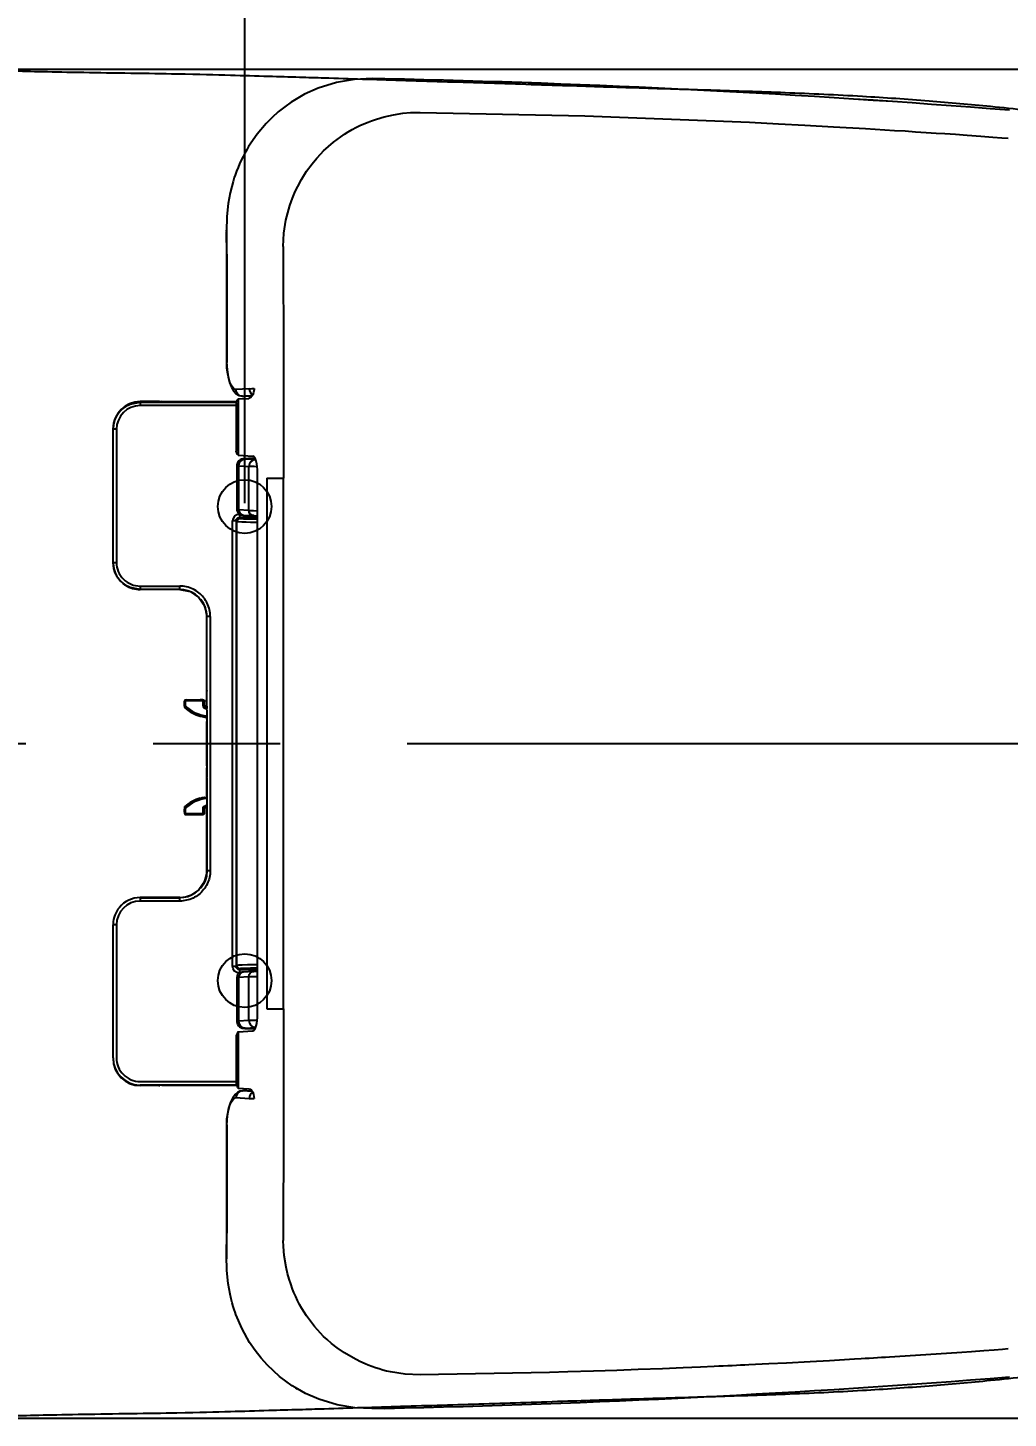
# Model space of a CAD drawing. Extents: x 1738 to 4401, y -320 to 1921.
# Drawn here: x 2146.2 to 2435.6, y 1087.9 to 1498.5 of the extents above; entities that cross this region are included whole.
import ezdxf

# ---------------------------------------------------------------- set-up
doc = ezdxf.new("R2010")
doc.units = 0
doc.header["$LTSCALE"] = 3
doc.header["$MEASUREMENT"] = 0
doc.linetypes.add('CENTER', pattern=[2, 1.25, -0.25, 0.25, -0.25])
doc.layers.get('0').update_dxf_attribs({"linetype": 'CONTINUOUS'})
doc.layers.get('DEFPOINTS').update_dxf_attribs({"linetype": 'CONTINUOUS'})
doc.layers.add('중심선', color=1, linetype='CENTER')
doc.styles.get("Standard").update_dxf_attribs({"font": 'NanumGothic.ttf'})
doc.dimstyles.get("Standard").update_dxf_attribs({"dimtxt": 0.18, "dimasz": 0.18, "dimexe": 0.18, "dimexo": 0.0625, "dimgap": 0.09, "dimtad": 0, "dimtih": 1, "dimtoh": 1, "dimdec": 4, "dimzin": 0, "dimdsep": 46, "dimtxsty": 'Standard', "dimcen": 0.09, "dimadec": 0, "dimazin": 0, "dimtfac": 1, "dimtdec": 4, "dimtofl": 0, "dimtmove": 0, "dimatfit": 3, "dimfxl": 0, "dimtolj": 1, "dimtzin": 0, "dimarcsym": 0})

# ---------------------------------------------------------------- blocks, each defined once
blk = doc.blocks.new('*D22')
at = {"color": 3, "lineweight": -2}
for p, q in [((1990.15, 1468.21), (1990.15, 1606.01)), ((2680.2, 1288.12), (2680.2, 1606.01))]:
    blk.add_line(p, q, dxfattribs=at)
at = {"color": 3, "linetype": 'Continuous', "lineweight": 0}
blk.add_line((2010.15, 1605.21), (2660.2, 1605.21), dxfattribs=at)
at = {"color": 3}
for points in [[(2010.15, 1608.55), (2010.15, 1601.88), (1990.15, 1605.21)], [(2660.2, 1608.55), (2660.2, 1601.88), (2680.2, 1605.21)]]:
    blk.add_solid(points, dxfattribs=at)
at = {"layer": 'DEFPOINTS', "color": 0}
for p in [(2680.2, 1605.21), (1990.15, 1467.21), (2680.2, 1287.12)]:
    blk.add_point(p, dxfattribs=at)
at = {"color": 2, "insert": (2347.81, 1622.54), "char_height": 30, "attachment_point": 5}
blk.add_mtext('\\A1;690', dxfattribs=at)
blk = doc.blocks.new('*D23')
at = {"color": 3, "lineweight": -2}
for p, q in [((2125.86, 1486.32), (2798.26, 1486.32)), ((2125.86, 1087.92), (2798.26, 1087.92))]:
    blk.add_line(p, q, dxfattribs=at)
at = {"color": 3, "linetype": 'Continuous', "lineweight": 0}
for p, q in [((2797.46, 1466.32), (2797.46, 1312.9)), ((2797.46, 1107.92), (2797.46, 1260.45))]:
    blk.add_line(p, q, dxfattribs=at)
at = {"color": 3}
for points in [[(2794.12, 1466.32), (2800.79, 1466.32), (2797.46, 1486.32)], [(2794.12, 1107.92), (2800.79, 1107.92), (2797.46, 1087.92)]]:
    blk.add_solid(points, dxfattribs=at)
at = {"layer": 'DEFPOINTS', "color": 0}
for p in [(2115.86, 1486.32), (2115.86, 1087.92), (2797.46, 1087.92)]:
    blk.add_point(p, dxfattribs=at)
at = {"color": 2, "insert": (2797.46, 1286.68), "char_height": 30, "attachment_point": 5}
blk.add_mtext('\\A1;400', dxfattribs=at)
blk = doc.blocks.new('*D24')
at = {"color": 3, "lineweight": -2}
for p, q in [((2210.2, 1358.12), (2210.2, 1548.12)), ((2680.2, 1288.12), (2680.2, 1548.12))]:
    blk.add_line(p, q, dxfattribs=at)
at = {"color": 3, "linetype": 'Continuous', "lineweight": 0}
blk.add_line((2230.2, 1547.32), (2660.2, 1547.32), dxfattribs=at)
at = {"color": 3}
for points in [[(2230.2, 1550.65), (2230.2, 1543.99), (2210.2, 1547.32)], [(2660.2, 1550.65), (2660.2, 1543.99), (2680.2, 1547.32)]]:
    blk.add_solid(points, dxfattribs=at)
at = {"layer": 'DEFPOINTS', "color": 0}
for p in [(2680.2, 1547.32), (2210.2, 1357.12), (2680.2, 1287.12)]:
    blk.add_point(p, dxfattribs=at)
at = {"color": 2, "insert": (2445.2, 1564.54), "char_height": 30, "attachment_point": 5}
blk.add_mtext('\\A1;470', dxfattribs=at)

msp = doc.modelspace()

# ---------------------------------------------------------------- linework, layer by layer
for p, q in [((2251.59, 1483.45), (2251.59, 1483.45)), ((2204.87, 1431.68), (2204.87, 1399.66)), ((2184.92, 1388.12), (2179.35, 1388.12)), ((2179.36, 1387.96), (2182.46, 1387.96)), ((2179.36, 1387.96), (2179.36, 1387.95)), ((2179.36, 1387.95), (2207.8, 1387.95)), ((2184.88, 1388.08), (2184.35, 1387.99)), ((2184.88, 1388.08), (2184.92, 1388.12)), ((2185.75, 1388.14), (2184.95, 1388)), ((2185.75, 1388.14), (2207.85, 1388.13)), ((2208.26, 1388.89), (2211.41, 1389.08)), ((2208.26, 1388.89), (2208.26, 1372.25)), ((2209.49, 1389.68), (2209.89, 1389.68)), ((2209.53, 1389.68), (2209.96, 1389.68)), ((2207.72, 1386.95), (2179.36, 1386.95)), ((2207.72, 1387.63), (2207.72, 1373.51)), ((2171.36, 1379.94), (2171.36, 1379.95)), ((2171.36, 1340.63), (2171.36, 1379.94)), ((2172.36, 1379.94), (2172.36, 1340.63)), ((2208.26, 1372.25), (2212.6, 1371.99)), ((2207.9, 1369.18), (2207.9, 1356.12)), ((2208.42, 1369.12), (2208.42, 1356.12)), ((2208.42, 1369.12), (2211.43, 1368.94)), ((2213.35, 1370.94), (2210.34, 1371.12)), ((2211.43, 1355.94), (2211.43, 1368.94)), ((2214, 1207.24), (2214, 1367)), ((2211.43, 1355.94), (2208.42, 1356.12)), ((2206.64, 1221.37), (2206.64, 1352.87)), ((2207.64, 1352.87), (2207.64, 1221.37)), ((2207.9, 1221.62), (2207.9, 1352.62)), ((2214, 1353.87), (2208.64, 1353.87)), ((2208.9, 1353.62), (2208.64, 1353.87)), ((2209.76, 1354.62), (2212.78, 1354.44)), ((2171.36, 1340.63), (2171.36, 1340.62)), ((2179.36, 1333.63), (2191.06, 1333.63)), ((2191.06, 1332.63), (2179.36, 1332.63)), ((2179.36, 1332.63), (2179.36, 1332.61)), ((2191.04, 1332.61), (2179.36, 1332.61)), ((2191.04, 1332.61), (2191.06, 1332.63)), ((2191.06, 1332.63), (2191.06, 1333.63)), ((2199.03, 1303.25), (2199.03, 1324.78)), ((2199.04, 1324.78), (2199.03, 1324.78)), ((2199.04, 1324.62), (2199.06, 1324.63)), ((2199.04, 1303.25), (2199.04, 1324.62)), ((2200.06, 1324.63), (2200.06, 1249.61)), ((2199.03, 1302.75), (2199.03, 1302.58)), ((2199.03, 1297.82), (2199.03, 1302.58)), ((2199.04, 1298.16), (2199.04, 1303.24)), ((2192.4, 1299.56), (2192.4, 1299.42)), ((2192.4, 1298.47), (2192.4, 1299.42)), ((2192.69, 1298.25), (2192.55, 1298.11)), ((2192.6, 1299.42), (2192.6, 1298.47)), ((2192.9, 1300.06), (2197.07, 1300.06)), ((2192.9, 1300.06), (2192.9, 1299.92)), ((2192.9, 1299.92), (2197.62, 1299.92)), ((2197.62, 1299.72), (2192.9, 1299.72)), ((2197.89, 1300.06), (2197.62, 1299.92)), ((2197.62, 1299.72), (2197.62, 1299.92)), ((2197.92, 1298.24), (2197.92, 1299.42)), ((2198.12, 1299.42), (2198.37, 1299.55)), ((2198.12, 1299.42), (2198.12, 1298.24)), ((2198.37, 1298.45), (2198.37, 1299.55)), ((2198.59, 1295.01), (2198.57, 1294.97)), ((2199.03, 1294.31), (2199.03, 1295)), ((2199.03, 1294.31), (2199.03, 1294.14)), ((2199.03, 1280.6), (2199.03, 1293.64)), ((2199.06, 1297.12), (2199.05, 1297.47)), ((2199.06, 1296.96), (2199.06, 1292.12)), ((2199.06, 1292.12), (2199.06, 1287.12)), ((2199.06, 1282.11), (2199.06, 1277.28)), ((2199.03, 1280.1), (2199.03, 1279.93)), ((2199.03, 1271.66), (2199.03, 1279.93)), ((2199.05, 1276.77), (2199.06, 1277.12)), ((2199.04, 1276.08), (2199.04, 1270.99)), ((2198.57, 1271.27), (2198.59, 1271.23)), ((2199.03, 1271.66), (2199.03, 1271.49)), ((2199.04, 1270.99), (2199.04, 1249.62)), ((2192.4, 1266.82), (2192.4, 1267.77)), ((2192.4, 1266.82), (2192.4, 1266.68)), ((2192.55, 1268.13), (2192.69, 1267.99)), ((2192.6, 1267.77), (2192.6, 1266.82)), ((2192.9, 1266.52), (2197.62, 1266.52)), ((2197.62, 1266.32), (2192.9, 1266.32)), ((2192.9, 1266.32), (2192.9, 1266.18)), ((2192.9, 1266.18), (2197.07, 1266.18)), ((2197.62, 1266.32), (2197.62, 1266.52)), ((2197.62, 1266.32), (2197.89, 1266.18)), ((2197.92, 1266.82), (2197.92, 1268)), ((2198.12, 1268), (2198.12, 1266.82)), ((2198.37, 1266.69), (2198.12, 1266.82)), ((2198.37, 1266.69), (2198.37, 1267.79)), ((2199.03, 1249.46), (2199.03, 1268.56)), ((2199.03, 1249.46), (2199.04, 1249.46)), ((2199.04, 1249.62), (2199.06, 1249.61)), ((2191.04, 1241.63), (2179.36, 1241.63)), ((2179.36, 1241.63), (2179.36, 1241.61)), ((2179.36, 1241.61), (2191.06, 1241.61)), ((2191.06, 1240.61), (2179.36, 1240.61)), ((2191.04, 1241.63), (2191.06, 1241.61)), ((2191.06, 1240.61), (2191.06, 1241.61)), ((2171.36, 1233.62), (2171.36, 1233.61)), ((2171.36, 1233.62), (2171.36, 1233.61)), ((2171.36, 1194.3), (2171.36, 1233.61)), ((2172.36, 1233.61), (2172.36, 1194.3)), ((2208.64, 1220.37), (2208.9, 1220.62)), ((2208.64, 1220.37), (2214, 1220.37)), ((2212.78, 1219.8), (2209.76, 1219.62)), ((2207.9, 1218.13), (2207.9, 1204.95)), ((2208.42, 1218.12), (2211.43, 1218.3)), ((2208.42, 1218.12), (2208.42, 1205.12)), ((2211.43, 1205.3), (2211.43, 1218.3)), ((2211.43, 1205.3), (2208.42, 1205.12)), ((2210.34, 1203.12), (2213.35, 1203.3)), ((2207.72, 1200.73), (2207.72, 1186.61)), ((2208.26, 1201.99), (2212.6, 1202.25)), ((2208.26, 1201.99), (2208.26, 1185.35)), ((2171.36, 1194.29), (2171.36, 1194.3)), ((2171.36, 1194.3), (2171.36, 1194.28)), ((2179.36, 1187.29), (2207.72, 1187.29)), ((2184.92, 1186.12), (2179.35, 1186.12)), ((2207.8, 1186.29), (2179.36, 1186.29)), ((2179.36, 1186.29), (2179.36, 1186.28)), ((2179.36, 1186.28), (2182.46, 1186.28)), ((2184.35, 1186.25), (2184.88, 1186.16)), ((2184.92, 1186.12), (2184.88, 1186.16)), ((2185.75, 1186.1), (2184.95, 1186.24)), ((2207.85, 1186.11), (2185.75, 1186.1)), ((2208.26, 1185.35), (2211.41, 1185.16)), ((2209.89, 1184.56), (2209.49, 1184.56)), ((2209.96, 1184.56), (2209.53, 1184.56)), ((2204.87, 1174.57), (2204.87, 1142.56)), ((2251.59, 1090.79), (2251.59, 1090.79))]:
    msp.add_line(p, q)
for points in [[(2247.85, 1483.52), (2242.66, 1483.28), (2237.32, 1482.37), (2231.91, 1480.69), (2227.88, 1478.88), (2223.93, 1476.55), (2223.9, 1476.53)], [(2247.83, 1483.51), (2247.84, 1483.52), (2247.85, 1483.52)], [(2251.59, 1483.44), (2247.83, 1483.51)], [(2247.85, 1483.52), (2251.59, 1483.45)], [(2223.9, 1476.53), (2222.01, 1475.19), (2220.13, 1473.69), (2218.31, 1472.06), (2216.56, 1470.29), (2213.84, 1467.06), (2211.36, 1463.44), (2210.79, 1462.47), (2210.24, 1461.47), (2209.71, 1460.46), (2209.2, 1459.42), (2208.71, 1458.35), (2208.25, 1457.27), (2207.81, 1456.16), (2207.4, 1455.03), (2207.13, 1454.25), (2206.78, 1453.11), (2206.36, 1451.6), (2205.91, 1449.72), (2205.34, 1446.62), (2204.92, 1442.82), (2204.82, 1438.32)], [(2221.59, 1433.88), (2221.79, 1437.82), (2222.38, 1441.71), (2222.63, 1442.81), (2222.9, 1443.9), (2223.21, 1444.99), (2223.55, 1446.06), (2223.92, 1447.13), (2224.31, 1448.18), (2224.74, 1449.22), (2225.15, 1450.15), (2225.86, 1451.64), (2226.94, 1453.66), (2228.49, 1456.14), (2230.09, 1458.34), (2231.5, 1460.05), (2232.66, 1461.31), (2233.51, 1462.18), (2236.46, 1464.78), (2239.65, 1467.08), (2240.76, 1467.77), (2241.89, 1468.43), (2243.05, 1469.04), (2244.22, 1469.62), (2245.41, 1470.15), (2246.62, 1470.65), (2247.59, 1471.02), (2249.15, 1471.56), (2251.33, 1472.2), (2254.16, 1472.84), (2256.88, 1473.26), (2259.1, 1473.46), (2260.8, 1473.53), (2261.97, 1473.54)], [(2261.97, 1473.54), (2310.58, 1472.51), (2359.2, 1470.6), (2367.75, 1470.17), (2375.54, 1469.75), (2383.99, 1469.29), (2393.42, 1468.74), (2401.98, 1468.22), (2405.12, 1468.03), (2408.25, 1467.83), (2411.39, 1467.63), (2414.34, 1467.43), (2416.91, 1467.26), (2420.03, 1467.05), (2423.48, 1466.8), (2427.51, 1466.51), (2430.99, 1466.25), (2433.67, 1466.05), (2435.57, 1465.9)], [(2204.78, 1438.87), (2204.79, 1438.31)], [(2204.79, 1438.33), (2204.87, 1431.64)], [(2204.79, 1438.29), (2204.79, 1438.3), (2204.82, 1438.32)], [(2204.91, 1431.68), (2204.82, 1438.32)], [(2221.59, 1433.88), (2221.61, 1399.68), (2221.62, 1365.48)], [(2204.87, 1431.68), (2204.87, 1431.68), (2204.91, 1431.68)], [(2204.91, 1431.68), (2204.91, 1399.69)], [(2204.87, 1399.78), (2204.99, 1397.48), (2205.3, 1395.46), (2205.75, 1393.76), (2206.33, 1392.36), (2206.98, 1391.24), (2207.7, 1390.4), (2208.53, 1389.87), (2209.47, 1389.69)], [(2204.87, 1399.68), (2204.87, 1399.68), (2204.87, 1399.68)], [(2204.87, 1399.68), (2204.91, 1399.68)], [(2207.61, 1391.68), (2207.14, 1391.82), (2206.69, 1392.29), (2206.26, 1392.97), (2205.85, 1393.86), (2205.49, 1394.97), (2205.19, 1396.34), (2204.98, 1397.94), (2204.91, 1399.69)], [(2213.03, 1391.96), (2213, 1391.68), (2212.81, 1390.77), (2212.58, 1390.07), (2212.04, 1389.28), (2211.41, 1389.08)], [(2211.54, 1391.92), (2212.34, 1391.95), (2213.03, 1391.96)], [(2171.36, 1379.94), (2171.36, 1379.94), (2171.36, 1379.94), (2171.36, 1379.94), (2171.56, 1381.76), (2171.96, 1383.01), (2172.46, 1384), (2173.05, 1384.87), (2173.7, 1385.6), (2174.31, 1386.15), (2174.97, 1386.63), (2176.37, 1387.37), (2179.36, 1387.95)], [(2179.36, 1387.95), (2179.36, 1387.86), (2179.36, 1387.65), (2179.36, 1387.32), (2179.36, 1386.95)], [(2211.54, 1391.92), (2207.61, 1391.68)], [(2209.53, 1389.68), (2208.8, 1389.84), (2208.17, 1390.27), (2207.76, 1390.92), (2207.61, 1391.68)], [(2209.53, 1389.68), (2212.44, 1389.86)], [(2209.87, 1389.69), (2210.08, 1389.7)], [(2171.36, 1379.96), (2171.36, 1379.94)], [(2172.36, 1379.94), (2171.97, 1379.94), (2171.65, 1379.94), (2171.43, 1379.94), (2171.36, 1379.94)], [(2211.3, 1371.28), (2210.86, 1371.26), (2210.17, 1371.23), (2209.72, 1371.19), (2209.46, 1371.14), (2209.23, 1371.07), (2208.9, 1370.92), (2208.46, 1370.58), (2208.11, 1370.08), (2207.91, 1369.4), (2207.9, 1369.18)], [(2210.34, 1371.12), (2209.93, 1371.16), (2209.97, 1371.2), (2210.44, 1371.24), (2211.34, 1371.28)], [(2213.84, 1368.9), (2213.04, 1368.91), (2212.09, 1368.92), (2211.43, 1368.94)], [(2216.7, 1365.46), (2217.41, 1365.47), (2218.55, 1365.48), (2220.01, 1365.48), (2221.62, 1365.48)], [(2221.67, 1287.12), (2221.66, 1326.3), (2221.62, 1365.48)], [(2207.9, 1356.18), (2207.9, 1356.03), (2208.05, 1355.52), (2208.29, 1355.17), (2208.55, 1354.94), (2208.79, 1354.8), (2208.96, 1354.74), (2209.09, 1354.7), (2209.24, 1354.67), (2209.46, 1354.65), (2209.77, 1354.62)], [(2207.9, 1356.18), (2208.42, 1356.12)], [(2208.42, 1356.12), (2208.53, 1355.55), (2208.84, 1355.06), (2209.31, 1354.73), (2209.86, 1354.62)], [(2211.43, 1355.94), (2212.01, 1355.92), (2212.85, 1355.91), (2213.88, 1355.89), (2214, 1355.89)], [(2212.87, 1354.44), (2212.32, 1354.55), (2211.85, 1354.87), (2211.54, 1355.36), (2211.43, 1355.94)], [(2208.64, 1354.87), (2207.88, 1354.72), (2207.23, 1354.28), (2206.8, 1353.64), (2206.64, 1352.87)], [(2207.64, 1352.87), (2207.56, 1352.87), (2207.34, 1352.87), (2207.02, 1352.87), (2206.64, 1352.87)], [(2207.64, 1352.87), (2207.72, 1353.25), (2207.94, 1353.58), (2208.26, 1353.79), (2208.64, 1353.87)], [(2207.64, 1352.87), (2207.9, 1352.62)], [(2207.9, 1352.62), (2207.97, 1353), (2208.19, 1353.32), (2208.51, 1353.54), (2208.9, 1353.62)], [(2214, 1352.44), (2212.97, 1352.45), (2211.95, 1352.46), (2210.61, 1352.49), (2209.33, 1352.52), (2208.34, 1352.56), (2207.9, 1352.62)], [(2208.64, 1354.87), (2208.64, 1354.49), (2208.64, 1354.17), (2208.64, 1353.95), (2208.64, 1353.87)], [(2212.87, 1354.44), (2213.27, 1354.42), (2213.87, 1354.41), (2213.99, 1354.4)], [(2179.36, 1332.63), (2176.37, 1333.21), (2174.97, 1333.94), (2174.31, 1334.42), (2173.7, 1334.98), (2173.21, 1335.51), (2172.75, 1336.12), (2172.33, 1336.81), (2171.96, 1337.57), (2171.56, 1338.82), (2171.36, 1340.63)], [(2171.36, 1340.63), (2171.43, 1340.63), (2171.65, 1340.63), (2171.97, 1340.63), (2172.36, 1340.63)], [(2179.36, 1333.63), (2179.36, 1333.25), (2179.36, 1332.93), (2179.36, 1332.71), (2179.36, 1332.63)], [(2191.06, 1332.63), (2194.11, 1332.03), (2196.7, 1330.3), (2198.44, 1327.71), (2199.06, 1324.63)], [(2199.06, 1297.12), (2199.06, 1324.63)], [(2200.06, 1324.63), (2199.68, 1324.63), (2199.35, 1324.63), (2199.14, 1324.63), (2199.06, 1324.63)], [(2192.4, 1299.42), (2192.41, 1299.54), (2192.45, 1299.65), (2192.51, 1299.74), (2192.58, 1299.81), (2192.74, 1299.9), (2192.9, 1299.92)], [(2192.6, 1299.42), (2192.52, 1299.42), (2192.45, 1299.42), (2192.41, 1299.42), (2192.4, 1299.42)], [(2192.55, 1298.11), (2192.48, 1298.19), (2192.43, 1298.28), (2192.4, 1298.37), (2192.4, 1298.47)], [(2192.4, 1298.47), (2192.41, 1298.47), (2192.46, 1298.47), (2192.52, 1298.47), (2192.6, 1298.47)], [(2192.4, 1298.47), (2192.4, 1298.09)], [(2192.55, 1298.11), (2192.55, 1297.73)], [(2192.9, 1299.92), (2192.9, 1299.91), (2192.9, 1299.86), (2192.9, 1299.79), (2192.9, 1299.72)], [(2197.62, 1299.92), (2197.73, 1299.91), (2197.83, 1299.88), (2197.91, 1299.83), (2197.99, 1299.76), (2198.09, 1299.6), (2198.12, 1299.42)], [(2197.89, 1300.06), (2198.08, 1300.01), (2198.23, 1299.91), (2198.32, 1299.76), (2198.36, 1299.66), (2198.37, 1299.57), (2198.37, 1299.55)], [(2198.12, 1299.42), (2198.1, 1299.42), (2198.06, 1299.42), (2197.99, 1299.42), (2197.92, 1299.42)], [(2197.92, 1298.24), (2198, 1298.24), (2198.06, 1298.24), (2198.11, 1298.24), (2198.12, 1298.24)], [(2198.37, 1298.45), (2198.12, 1298.24)], [(2198.54, 1297.74), (2198.37, 1297.8), (2198.24, 1297.91), (2198.15, 1298.06), (2198.12, 1298.24)], [(2198.37, 1298.45), (2198.38, 1298.34), (2198.41, 1298.25), (2198.46, 1298.15), (2198.52, 1298.06), (2198.57, 1298.01)], [(2198.54, 1297.74), (2198.53, 1297.73), (2198.53, 1297.68), (2198.52, 1297.62), (2198.5, 1297.55)], [(2198.54, 1297.74), (2198.57, 1297.77), (2198.59, 1297.78), (2198.62, 1297.81), (2198.67, 1297.85), (2198.7, 1297.87), (2198.71, 1297.88), (2198.71, 1297.88)], [(2198.59, 1297.94), (2198.61, 1297.92), (2198.66, 1297.9), (2198.68, 1297.89), (2198.71, 1297.88)], [(2199.02, 1297.82), (2198.79, 1297.87), (2198.71, 1297.88)], [(2197.07, 1295.22), (2197.16, 1295.19), (2197.67, 1295.08), (2198.09, 1295.01), (2198.4, 1294.97), (2198.55, 1294.97), (2198.57, 1294.97)], [(2198.59, 1295.01), (2198.62, 1295.02), (2198.8, 1295.01), (2199.02, 1295)], [(2199.05, 1294.43), (2199.04, 1294.39), (2199.03, 1294.32), (2199.03, 1294.31)], [(2199.06, 1287.12), (2199.06, 1285.12), (2199.06, 1282.12)], [(2221.62, 1208.76), (2221.66, 1247.94), (2221.67, 1287.12)], [(2199.05, 1279.81), (2199.04, 1279.85), (2199.03, 1279.92), (2199.03, 1279.93)], [(2199.06, 1277.12), (2199.06, 1249.61)], [(2197.07, 1271.02), (2197.16, 1271.05), (2197.66, 1271.16), (2198.09, 1271.23), (2198.4, 1271.27), (2198.55, 1271.27), (2198.57, 1271.27)], [(2198.59, 1271.23), (2198.62, 1271.22), (2198.8, 1271.23), (2199.06, 1271.24)], [(2192.4, 1268.15), (2192.4, 1267.77)], [(2192.55, 1268.13), (2192.48, 1268.05), (2192.43, 1267.96), (2192.4, 1267.87), (2192.4, 1267.77)], [(2192.6, 1267.77), (2192.52, 1267.77), (2192.45, 1267.77), (2192.41, 1267.77), (2192.4, 1267.77)], [(2192.4, 1266.82), (2192.41, 1266.7), (2192.45, 1266.59), (2192.51, 1266.5), (2192.58, 1266.43), (2192.74, 1266.34), (2192.9, 1266.32)], [(2192.4, 1266.82), (2192.41, 1266.82), (2192.46, 1266.82), (2192.52, 1266.82), (2192.6, 1266.82)], [(2192.55, 1268.13), (2192.55, 1268.51)], [(2192.9, 1266.52), (2192.9, 1266.44), (2192.9, 1266.37), (2192.9, 1266.33), (2192.9, 1266.32)], [(2197.62, 1266.32), (2197.73, 1266.33), (2197.83, 1266.36), (2197.91, 1266.41), (2197.99, 1266.48), (2198.09, 1266.64), (2198.12, 1266.82)], [(2197.89, 1266.18), (2198.08, 1266.23), (2198.23, 1266.33), (2198.32, 1266.48), (2198.36, 1266.58), (2198.37, 1266.67), (2198.37, 1266.69)], [(2197.92, 1268), (2197.97, 1268.24), (2198.09, 1268.46), (2198.27, 1268.61), (2198.5, 1268.69)], [(2198.12, 1268), (2198.11, 1268), (2198.06, 1268), (2198, 1268), (2197.92, 1268)], [(2197.92, 1266.82), (2198, 1266.82), (2198.07, 1266.82), (2198.11, 1266.82), (2198.12, 1266.82)], [(2198.12, 1268), (2198.15, 1268.18), (2198.24, 1268.33), (2198.37, 1268.44), (2198.54, 1268.5)], [(2198.12, 1268), (2198.37, 1267.79)], [(2198.37, 1267.79), (2198.38, 1267.9), (2198.41, 1267.99), (2198.46, 1268.09), (2198.53, 1268.18), (2198.57, 1268.23)], [(2198.5, 1268.69), (2198.52, 1268.62), (2198.53, 1268.56), (2198.53, 1268.51), (2198.54, 1268.5)], [(2198.71, 1268.36), (2198.66, 1268.4), (2198.63, 1268.42), (2198.58, 1268.46), (2198.55, 1268.49), (2198.54, 1268.49), (2198.54, 1268.5)], [(2198.59, 1268.3), (2198.61, 1268.32), (2198.67, 1268.35), (2198.69, 1268.35), (2198.71, 1268.36)], [(2199.02, 1268.42), (2198.79, 1268.37), (2198.71, 1268.36)], [(2199.06, 1249.61), (2198.89, 1247.97), (2198.41, 1246.45), (2196.71, 1243.95), (2194.21, 1242.25), (2192.69, 1241.78), (2191.06, 1241.61)], [(2199.03, 1249.46), (2198.8, 1247.53), (2198.54, 1246.69)], [(2199.06, 1249.61), (2199.14, 1249.61), (2199.36, 1249.61), (2199.68, 1249.61), (2200.06, 1249.61)], [(2198.54, 1246.69), (2198.15, 1245.81), (2198.02, 1245.57)], [(2179.36, 1241.61), (2179.36, 1241.53), (2179.36, 1241.31), (2179.36, 1240.99), (2179.36, 1240.61)], [(2171.36, 1233.62), (2171.36, 1233.45)], [(2172.36, 1233.61), (2171.97, 1233.61), (2171.65, 1233.61), (2171.43, 1233.61), (2171.36, 1233.61)], [(2206.64, 1221.37), (2207.02, 1221.37), (2207.34, 1221.37), (2207.56, 1221.37), (2207.64, 1221.37)], [(2208.64, 1219.37), (2207.88, 1219.52), (2207.23, 1219.96), (2206.8, 1220.6), (2206.64, 1221.37)], [(2207.9, 1221.62), (2207.64, 1221.37)], [(2208.64, 1220.37), (2208.26, 1220.45), (2207.94, 1220.66), (2207.72, 1220.99), (2207.64, 1221.37)], [(2213.99, 1221.8), (2213, 1221.79), (2211.06, 1221.76), (2209.45, 1221.72), (2208.34, 1221.68), (2207.9, 1221.62)], [(2208.9, 1220.62), (2208.51, 1220.7), (2208.19, 1220.92), (2207.97, 1221.24), (2207.9, 1221.62)], [(2209.77, 1219.62), (2209.5, 1219.6), (2209.23, 1219.56), (2209.03, 1219.52), (2208.84, 1219.46), (2208.58, 1219.32), (2208.26, 1219.04), (2208, 1218.61), (2207.9, 1218.07), (2207.9, 1218.06)], [(2209.86, 1219.62), (2209.31, 1219.51), (2208.84, 1219.18), (2208.53, 1218.69), (2208.42, 1218.12)], [(2208.64, 1220.37), (2208.64, 1220.29), (2208.64, 1220.07), (2208.64, 1219.75), (2208.64, 1219.37)], [(2211.43, 1218.3), (2211.54, 1218.88), (2211.85, 1219.37), (2212.32, 1219.69), (2212.87, 1219.8)], [(2213.99, 1219.84), (2213.87, 1219.83), (2213.27, 1219.82), (2212.87, 1219.8)], [(2207.9, 1218.06), (2208.42, 1218.12)], [(2211.43, 1218.3), (2212.23, 1218.33), (2212.57, 1218.33), (2212.76, 1218.33), (2213.9, 1218.35), (2214, 1218.35)], [(2216.7, 1208.78), (2217.41, 1208.77), (2218.56, 1208.76), (2220.01, 1208.76), (2221.62, 1208.76)], [(2221.62, 1208.76), (2221.61, 1174.56), (2221.59, 1140.36)], [(2207.9, 1205.06), (2207.9, 1204.98), (2208.06, 1204.27), (2208.36, 1203.78), (2208.71, 1203.45), (2209.05, 1203.25), (2209.3, 1203.15), (2209.48, 1203.1), (2209.64, 1203.07), (2209.84, 1203.04), (2210.21, 1203.01), (2210.88, 1202.98), (2211.3, 1202.96)], [(2208.42, 1205.12), (2208.57, 1204.35), (2208.98, 1203.71), (2209.61, 1203.27), (2210.34, 1203.12)], [(2213.84, 1205.34), (2213.04, 1205.33), (2212.09, 1205.32), (2211.43, 1205.3)], [(2209.47, 1184.55), (2208.75, 1184.45), (2208.04, 1184.12), (2207.36, 1183.49), (2206.7, 1182.55), (2206.04, 1181.23), (2205.47, 1179.47), (2205.04, 1177.2), (2204.92, 1175.88), (2204.87, 1174.46)], [(2204.91, 1174.55), (2204.98, 1176.3), (2205.19, 1177.9), (2205.49, 1179.27), (2205.85, 1180.38), (2206.26, 1181.27), (2206.69, 1181.95), (2207.14, 1182.42), (2207.61, 1182.56)], [(2209.53, 1184.56), (2208.8, 1184.4), (2208.17, 1183.97), (2207.76, 1183.32), (2207.61, 1182.56)], [(2207.61, 1182.56), (2211.54, 1182.32)], [(2209.49, 1184.56), (2209.53, 1184.56)], [(2212.46, 1184.38), (2209.53, 1184.56)], [(2210.08, 1184.54), (2209.87, 1184.55)], [(2211.41, 1185.16), (2211.86, 1185.1), (2212.24, 1184.76), (2212.56, 1184.2), (2212.81, 1183.49), (2213.02, 1182.28)], [(2211.54, 1182.32), (2212.34, 1182.29), (2213.02, 1182.28)], [(2204.87, 1174.56), (2204.87, 1174.56), (2204.87, 1174.56)], [(2204.87, 1174.56), (2204.91, 1174.56)], [(2204.91, 1174.55), (2204.91, 1142.56)], [(2204.87, 1142.6), (2204.79, 1135.91)], [(2204.82, 1135.92), (2204.91, 1142.56)], [(2204.87, 1142.56), (2204.87, 1142.56), (2204.91, 1142.56)], [(2261.97, 1100.7), (2257.57, 1100.89), (2253.22, 1101.57), (2252.1, 1101.82), (2250.98, 1102.11), (2249.88, 1102.43), (2248.78, 1102.79), (2247.7, 1103.17), (2246.62, 1103.59), (2245.72, 1103.97), (2244.22, 1104.64), (2242.18, 1105.68), (2239.64, 1107.18), (2237.54, 1108.64), (2235.84, 1109.97), (2234.51, 1111.13), (2233.51, 1112.06), (2230.84, 1114.95), (2228.47, 1118.1), (2227.75, 1119.2), (2227.07, 1120.32), (2226.43, 1121.47), (2225.83, 1122.63), (2225.27, 1123.82), (2224.74, 1125.02), (2224.36, 1125.98), (2223.78, 1127.53), (2223.33, 1128.92), (2222.86, 1130.58), (2222.4, 1132.54), (2221.84, 1135.98), (2221.63, 1138.59), (2221.59, 1140.36)], [(2204.79, 1135.93), (2204.78, 1133.79)], [(2204.79, 1135.95), (2204.79, 1135.94), (2204.82, 1135.92)], [(2225.77, 1096.53), (2224.24, 1097.48), (2220.49, 1100.25), (2216.95, 1103.54), (2215.08, 1105.62), (2213.32, 1107.88), (2211.67, 1110.3), (2209.47, 1114.26), (2207.63, 1118.57), (2207.4, 1119.2), (2207.14, 1119.97), (2206.85, 1120.88), (2206.55, 1121.94), (2206.23, 1123.15), (2205.91, 1124.51), (2205.33, 1127.69), (2204.92, 1131.5), (2204.82, 1135.92)], [(2435.57, 1108.34), (2433.85, 1108.21), (2431.47, 1108.02), (2428.41, 1107.79), (2424.7, 1107.52), (2421.9, 1107.32), (2411.28, 1106.6), (2400.58, 1105.92), (2399.38, 1105.85), (2398.18, 1105.78), (2396.98, 1105.7), (2395.78, 1105.63), (2394.58, 1105.56), (2393.38, 1105.49), (2392.18, 1105.42), (2390.24, 1105.31), (2387.3, 1105.14), (2382.83, 1104.88), (2377.12, 1104.56), (2370.15, 1104.19), (2364.87, 1103.92), (2359.04, 1103.63), (2357.83, 1103.57), (2356.6, 1103.52), (2355.35, 1103.46), (2354.08, 1103.4), (2352.79, 1103.34), (2351.47, 1103.28), (2350.14, 1103.22), (2348.78, 1103.16), (2344.7, 1102.98), (2339.6, 1102.76), (2333.5, 1102.52), (2326.37, 1102.25), (2320.07, 1102.03), (2313.14, 1101.81), (2305.58, 1101.58), (2300.17, 1101.44), (2261.97, 1100.7)], [(2224.47, 1097.31), (2225.21, 1096.85), (2225.67, 1096.57)], [(2247.85, 1090.72), (2242.73, 1090.95), (2237.46, 1091.83), (2232.12, 1093.47), (2228.14, 1095.23), (2225.77, 1096.53)], [(2247.83, 1090.73), (2247.83, 1090.72), (2247.85, 1090.72)], [(2251.59, 1090.79), (2247.85, 1090.72)]]:
    msp.add_lwpolyline(points)
at = {"linetype": 'ByBlock', "ltscale": 3}
for centre in [(2210.2, 1357.12), (2210.2, 1217.12)]:
    msp.add_circle(centre, 7.92, dxfattribs=at)
for centre, radius, start, end in [((2179.54, -1783.35), 3267.6, 85.49874, 88.73651), ((2179.54, -1783.35), 3267.59, 85.49874, 88.7365), ((2179.36, 1379.94), 7, 90.009, 180.0064), ((2179.36, 1340.63), 7, 179.9907, 269.9939), ((2199.9, 1305.62), 10.51, 225.6118, 265.425), ((2199.9, 1305.62), 10.78, 227.0817, 254.799), ((2192.9, 1299.42), 0.3, 90.0054, 180.0075), ((2192.9, 1298.47), 0.301, 179.9899, 225.6049), ((2199.9, 1305.62), 10.31, 225.6125, 265.3361), ((2197.62, 1299.42), 0.3, 0.0171, 90.021), ((2199.9, 1305.62), 8.19, 260.2197, 264.0535), ((2199.9, 1305.62), 7.99, 260.2195, 263.8756), ((2199.9, 1260.62), 10.51, 94.8123, 134.3882), ((2199.9, 1260.62), 10.78, 105.201, 132.9183), ((2199.9, 1260.62), 10.31, 94.7621, 134.3875), ((2199.9, 1260.62), 8.19, 95.9947, 99.7802), ((2192.9, 1267.77), 0.301, 134.3951, 180.0075), ((2192.9, 1266.82), 0.3, 179.9932, 269.997), ((2197.62, 1266.82), 0.3, 269.9747, 359.9918), ((2199.9, 1260.62), 7.99, 96.1451, 99.7805), ((2179.36, 1233.61), 7, 90.009, 180.0064), ((2179.36, 1194.3), 7, 179.9907, 269.9939), ((2179.54, 4357.59), 3267.59, 271.2635, 274.50126), ((2179.54, 4357.59), 3267.6, 271.2635, 274.50126)]:
    msp.add_arc(centre, radius, start, end)
for centre, major_axis, ratio, start_param, end_param in [((2179.36, 1380.12), (-4.21, 6.81), 0.99966, 5.729789, 7.30029), ((2179.36, 1379.96), (0, 8), 0.999848, 0.098926, 1.570811), ((2179.36, 1379.96), (0, 8), 0.999848, 0.000015, 0.098926), ((2182.46, 1388.01), (-2.5, 0), 0.017455, 1.570806, 3.036883), ((2182.37, 1387.99), (2, 0), 0.017449, 5.715526, 6.178563), ((2184.88, 1387.58), (-0.229, 0.445), 0.99869, 5.363377, 5.807797), ((2184.92, 1387.62), (0, 0.5), 0.999695, 5.719812, 6.283185), ((2213.46, 1391.92), (0.12, -2), 0.96113, 4.653958, 5.755439), ((2212.58, 1366.99), (0, 5), 0.284012, 4.712867, 6.26645), ((2210.34, 1369.12), (0.12, 2), 0.961126, 0.063244, 1.629234), ((2219.21, 1371.2), (9, 0), 0.017453, 2.317366, 2.635123), ((2213.35, 1368.94), (-0.12, -2), 0.961133, 3.204845, 4.770831), ((2221.76, 1371.15), (12.75, 0), 0.017453, 2.296645, 2.317381), ((2217.2, 1370.96), (4, 0), 0.017451, 3.420757, 3.502606), ((2221.4, 1353.62), (12.5, 0), 0.017452, 3.158684, 3.190646), ((2221.4, 1353.62), (12.5, 0), 0.017452, 3.190646, 4.079319), ((2179.36, 1340.62), (0, 8), 0.999848, 1.570782, 1.599305), ((2179.36, 1340.62), (0, 8), 0.999848, 1.599305, 2.571298), ((2179.36, 1340.62), (0, 8), 0.999848, 2.571298, 3.141578), ((2191.04, 1324.61), (-5.66, -5.66), 0.999695, 2.727332, 3.926845), ((2191.03, 1324.63), (7.66, 2.32), 0.999451, 5.989191, 6.672186), ((2192.9, 1299.56), (0, 0.5), 0.999848, 0, 1.570796), ((2192.9, 1298.09), (0, 0.5), 0.998838, 1.569846, 2.39245), ((2197.07, 1300.03), (-1.5, 0), 0.017455, 4.13565, 4.712389), ((2198.66, 1298.27), (0.088, -0.575), 0.246445, 5.145086, 5.272141), ((2199.05, 1298.16), (0, 0.8), 0.017455, 1.570796, 2.617994), ((2199.05, 1276.08), (0, 0.8), 0.017455, 0.523599, 1.570796), ((2192.9, 1268.15), (0, -0.5), 0.998838, 3.890736, 4.713339), ((2192.9, 1266.68), (0, 0.5), 0.999848, 1.570796, 3.141593), ((2197.07, 1266.21), (1.5, 0), 0.017455, 4.712389, 5.289125), ((2198.66, 1267.97), (0.088, 0.575), 0.246445, 1.011042, 1.1381), ((2191.03, 1249.61), (-7.66, 2.32), 0.999451, 2.752531, 3.435587), ((2191.04, 1249.63), (5.66, -5.66), 0.999695, 0.414252, 0.785253), ((2191.04, 1249.63), (5.66, -5.66), 0.999695, 5.497925, 6.697438), ((2179.36, 1233.62), (0, 8), 0.999848, 0.000015, 0.877805), ((2179.36, 1233.62), (0, 8), 0.999848, 0.877805, 1.537628), ((2179.36, 1233.62), (0, 8), 0.999848, 1.537628, 1.570811), ((2221.4, 1220.62), (-12.5, 0), 0.017452, 6.234874, 6.265942), ((2221.4, 1220.62), (-12.5, 0), 0.017452, 5.345455, 6.234874), ((2212.58, 1207.25), (0, 5), 0.284012, 3.158327, 4.711911), ((2221.4, 1203.06), (-11.5, 0), 0.01745, 6.003965, 6.78965), ((2213.35, 1205.3), (0.12, -2), 0.961133, 4.653947, 6.219937), ((2217.2, 1203.28), (-4, 0), 0.017451, 5.922161, 6.00399), ((2219.21, 1203.04), (-9, 0), 0.017453, 0.50647, 0.824227), ((2221.76, 1203.09), (-12.75, 0), 0.017453, 0.824211, 0.844948), ((2179.36, 1194.28), (0, 8), 0.999848, 1.570782, 3.121269), ((2179.36, 1194.12), (4.21, 6.81), 0.99966, 2.124488, 3.694989), ((2179.36, 1194.28), (0, 8), 0.999848, 3.121269, 3.141578), ((2182.46, 1186.23), (2.5, 0), 0.017455, 0.10471, 1.570786), ((2182.37, 1186.25), (-2, 0), 0.017449, 3.246202, 3.709245), ((2184.88, 1186.66), (0.229, 0.445), 0.99869, 3.61698, 4.061401), ((2184.92, 1186.62), (0, 0.5), 0.999695, 3.141593, 3.704966), ((2213.46, 1182.32), (-0.12, -2), 0.96113, 3.673143, 4.77082)]:
    msp.add_ellipse(centre, major_axis=major_axis, ratio=ratio, start_param=start_param, end_param=end_param)
for points, knots in [([(2680.2, 1287.12), (2680.2, 1291.78), (2679.64, 1302.74), (2676.72, 1319.85), (2670.98, 1338.04), (2662.86, 1358.38), (2652.36, 1374.21), (2640.36, 1388.97), (2626.65, 1402.96), (2613.4, 1414.18), (2601.76, 1422.68), (2593.08, 1428.4), (2585.43, 1433.02), (2577.92, 1437.22), (2569.48, 1441.58), (2559.51, 1446.24), (2546.01, 1451.86), (2529.74, 1457.48), (2510.93, 1462.54), (2492.18, 1466.5), (2472.39, 1469.96), (2451.76, 1472.91), (2431.42, 1475.21), (2411.72, 1476.96), (2391.5, 1478.35), (2370.02, 1479.34), (2348.07, 1480.04), (2326.69, 1480.68), (2304.37, 1481.4), (2280.89, 1482.16), (2256.91, 1482.91), (2238.77, 1483.48), (2225.79, 1483.87), (2216.56, 1484.14), (2205.26, 1484.47), (2191.75, 1484.85), (2158.47, 1485.28), (2140.54, 1485.74), (2127.86, 1486.04), (2122.49, 1486.19), (2120.28, 1486.24), (2118.07, 1486.29), (2115.86, 1486.34)], [0.5000347, 0.5000347, 0.5000347, 0.5000347, 0.511055, 0.5259616, 0.5410131, 0.5560892, 0.5710814, 0.5858838, 0.6010791, 0.6174002, 0.6269221, 0.6351905, 0.6419975, 0.6480953, 0.6555484, 0.6645, 0.6741502, 0.6901592, 0.7052037, 0.7202484, 0.7355228, 0.7527469, 0.7696005, 0.7839803, 0.7995713, 0.8175906, 0.834898, 0.8515653, 0.8682272, 0.8877841, 0.9071961, 0.9250173, 0.9307656, 0.9379462, 0.9468697, 0.9575366, 0.9699472, 0.9841017, 1, 1, 1, 1.0052335, 1.0052335, 1.0052335, 1.0052335]), ([(2212.32, 1389.74), (2212.12, 1389.73), (2211.23, 1389.72), (2210.47, 1389.7), (2209.96, 1389.68)], [0.7463025, 0.7463025, 0.7463025, 0.7463025, 0.8, 1, 1, 1, 1]), ([(2210.39, 1353.56), (2210.53, 1353.55), (2210.98, 1353.53), (2212.03, 1353.5), (2213.17, 1353.48), (2213.86, 1353.47), (2213.94, 1353.47)], [0.0935878, 0.0935878, 0.0935878, 0.0935878, 0.1333333, 0.2, 0.2666667, 0.2762044, 0.2762044, 0.2762044, 0.2762044]), ([(2213.95, 1353.77), (2213.87, 1353.77), (2213.19, 1353.76), (2212.08, 1353.74), (2211.27, 1353.72), (2210.95, 1353.7)], [0.7250178, 0.7250178, 0.7250178, 0.7250178, 0.7333333, 0.8, 0.8633974, 0.8633974, 0.8633974, 0.8633974]), ([(2680.2, 1287.12), (2680.2, 1282.46), (2679.64, 1271.5), (2676.72, 1254.39), (2670.98, 1236.2), (2662.86, 1215.86), (2652.36, 1200.03), (2640.36, 1185.27), (2626.65, 1171.28), (2613.4, 1160.06), (2601.76, 1151.56), (2593.08, 1145.84), (2585.43, 1141.22), (2577.92, 1137.02), (2569.48, 1132.66), (2559.51, 1128), (2546.01, 1122.38), (2529.74, 1116.76), (2510.93, 1111.7), (2492.18, 1107.74), (2472.39, 1104.28), (2451.76, 1101.33), (2431.42, 1099.03), (2411.72, 1097.28), (2391.5, 1095.89), (2370.02, 1094.9), (2348.07, 1094.2), (2326.69, 1093.56), (2304.37, 1092.84), (2280.89, 1092.08), (2256.91, 1091.33), (2238.77, 1090.76), (2225.79, 1090.37), (2216.56, 1090.1), (2205.26, 1089.77), (2191.75, 1089.39), (2158.47, 1088.96), (2140.54, 1088.5), (2127.86, 1088.2), (2122.49, 1088.05), (2120.28, 1088), (2118.07, 1087.95), (2115.86, 1087.9)], [0.5000347, 0.5000347, 0.5000347, 0.5000347, 0.511055, 0.5259616, 0.5410131, 0.5560892, 0.5710814, 0.5858838, 0.6010791, 0.6174002, 0.6269221, 0.6351905, 0.6419975, 0.6480953, 0.6555484, 0.6645, 0.6741502, 0.6901592, 0.7052037, 0.7202484, 0.7355228, 0.7527469, 0.7696005, 0.7839803, 0.7995713, 0.8175906, 0.834898, 0.8515653, 0.8682272, 0.8877841, 0.9071961, 0.9250173, 0.9307656, 0.9379462, 0.9468697, 0.9575366, 0.9699472, 0.9841017, 1, 1, 1, 1.0052335, 1.0052335, 1.0052335, 1.0052335]), ([(2216.75, 1287.12), (2216.75, 1278.42), (2216.75, 1261.01), (2216.73, 1234.89), (2216.71, 1217.48), (2216.7, 1208.78)], [0.0000005, 0.0000005, 0.0000005, 0.0000005, 0.3333333, 0.6666667, 0.9999995, 0.9999995, 0.9999995, 0.9999995]), ([(2209.9, 1220.62), (2209.9, 1220.63), (2210.06, 1220.66), (2210.74, 1220.7), (2211.39, 1220.72), (2211.7, 1220.73)], [0, 0, 0, 0, 0.0666667, 0.1333333, 0.1812458, 0.1812458, 0.1812458, 0.1812458]), ([(2210.39, 1220.56), (2210.3, 1220.57), (2210.01, 1220.59), (2209.9, 1220.61), (2209.9, 1220.62)], [0.90607494, 0.90607494, 0.90607494, 0.90607494, 0.93333333, 1, 1, 1, 1]), ([(2211.98, 1220.51), (2211.56, 1220.52), (2210.96, 1220.53), (2210.53, 1220.55), (2210.39, 1220.56)], [0.80616387, 0.80616387, 0.80616387, 0.80616387, 0.86666667, 0.90607494, 0.90607494, 0.90607494, 0.90607494]), ([(2211.7, 1220.73), (2211.82, 1220.73), (2212.4, 1220.75), (2213.16, 1220.76), (2213.85, 1220.77), (2213.94, 1220.77)], [0.18124579, 0.18124579, 0.18124579, 0.18124579, 0.2, 0.26666667, 0.2764965, 0.2764965, 0.2764965, 0.2764965]), ([(2213.95, 1220.47), (2213.87, 1220.47), (2213.19, 1220.48), (2212.53, 1220.49), (2212.02, 1220.5), (2211.98, 1220.51)], [0.7247645, 0.7247645, 0.7247645, 0.7247645, 0.73333333, 0.8, 0.80616387, 0.80616387, 0.80616387, 0.80616387]), ([(2212.35, 1184.5), (2212.14, 1184.51), (2211.24, 1184.52), (2210.47, 1184.54), (2209.96, 1184.56)], [0.742861, 0.742861, 0.742861, 0.742861, 0.8, 1, 1, 1, 1])]:
    msp.add_open_spline(points, degree=3, knots=knots)
for points in [[(2207.72, 1387.63), (2207.72, 1387.74), (2207.76, 1387.98), (2207.94, 1388.4), (2208.14, 1388.72), (2208.26, 1388.89)], [(2208.26, 1372.25), (2208.14, 1372.42), (2207.94, 1372.75), (2207.76, 1373.16), (2207.72, 1373.4), (2207.72, 1373.51)], [(2208.42, 1369.12), (2208.3, 1369.13), (2208.11, 1369.14), (2207.93, 1369.16), (2207.9, 1369.17), (2207.9, 1369.18)], [(2216.7, 1365.46), (2216.71, 1356.76), (2216.73, 1339.35), (2216.75, 1313.23), (2216.75, 1295.82), (2216.75, 1287.12)], [(2200.06, 1324.63), (2200.06, 1325.32), (2199.9, 1326.66), (2199.23, 1328.58), (2198.15, 1330.29), (2196.72, 1331.73), (2195.01, 1332.8), (2193.08, 1333.48), (2191.75, 1333.63), (2191.06, 1333.63)], [(2197.92, 1298.24), (2197.92, 1298.17), (2197.94, 1298.04), (2198.02, 1297.86), (2198.15, 1297.71), (2198.31, 1297.6), (2198.44, 1297.56), (2198.5, 1297.55)], [(2200.06, 1249.61), (2200.06, 1248.92), (2199.91, 1247.59), (2199.23, 1245.67), (2198.15, 1243.95), (2196.72, 1242.51), (2195, 1241.43), (2193.07, 1240.76), (2191.74, 1240.61), (2191.06, 1240.61)], [(2208.42, 1205.12), (2208.3, 1205.11), (2208.11, 1205.1), (2207.93, 1205.08), (2207.9, 1205.07), (2207.9, 1205.06)], [(2208.26, 1201.99), (2208.14, 1201.82), (2207.94, 1201.49), (2207.76, 1201.08), (2207.72, 1200.84), (2207.72, 1200.73)], [(2207.72, 1186.61), (2207.72, 1186.5), (2207.76, 1186.26), (2207.94, 1185.84), (2208.14, 1185.52), (2208.26, 1185.35)]]:
    msp.add_open_spline(points, degree=3)
at = {"layer": '중심선', "color": 1, "linetype": 'CENTER', "ltscale": 50}
msp.add_line((1958.15, 1287.12), (2699.14, 1287.12), dxfattribs=at)

# ---------------------------------------------------------------- dimensions: what is measured, and where the dimension line sits
dim = msp.add_linear_dim(base=(2680.2, 1605.21), p1=(1990.15, 1467.21), p2=(2680.2, 1287.12), dimstyle='Standard', override={"dimtxt": 30, "dimasz": 20, "dimexe": 0.8, "dimexo": 1, "dimgap": 1, "dimtad": 1, "dimdec": 0, "dimzin": 8, "dimclrd": 3, "dimclre": 3, "dimclrt": 2, "dimazin": 2, "dimtdec": 0, "dimtix": 1, "dimtofl": 1, "dimlwd": 0, "dimarcsym": 1})
dim.commit()
dim.dimension.update_dxf_attribs({"geometry": '*D22', "text_midpoint": (2347.81, 1605.21), "dimtype": 160})
dim = msp.add_linear_dim(base=(2680.2, 1547.32), p1=(2210.2, 1357.12), p2=(2680.2, 1287.12), dimstyle='Standard', override={"dimtxt": 30, "dimasz": 20, "dimexe": 0.8, "dimexo": 1, "dimgap": 1, "dimtad": 1, "dimdec": 0, "dimzin": 8, "dimclrd": 3, "dimclre": 3, "dimclrt": 2, "dimazin": 2, "dimtdec": 0, "dimtix": 1, "dimtofl": 1, "dimlwd": 0, "dimarcsym": 1})
dim.commit()
dim.dimension.update_dxf_attribs({"geometry": '*D24', "text_midpoint": (2445.2, 1564.54)})
dim = msp.add_linear_dim(base=(2797.46, 1087.92), p1=(2115.86, 1486.32), p2=(2115.86, 1087.92), angle=90, text='400', dimstyle='Standard', override={"dimtxt": 30, "dimasz": 20, "dimexe": 0.8, "dimexo": 10, "dimgap": 10, "dimtad": 1, "dimdec": 0, "dimzin": 8, "dimclrd": 3, "dimclre": 3, "dimclrt": 2, "dimazin": 2, "dimtdec": 0, "dimtix": 1, "dimtofl": 1, "dimlwd": 0, "dimarcsym": 1})
dim.commit()
dim.dimension.update_dxf_attribs({"geometry": '*D23', "text_midpoint": (2797.46, 1286.68), "dimtype": 160})

doc.saveas('drawing.dxf')
